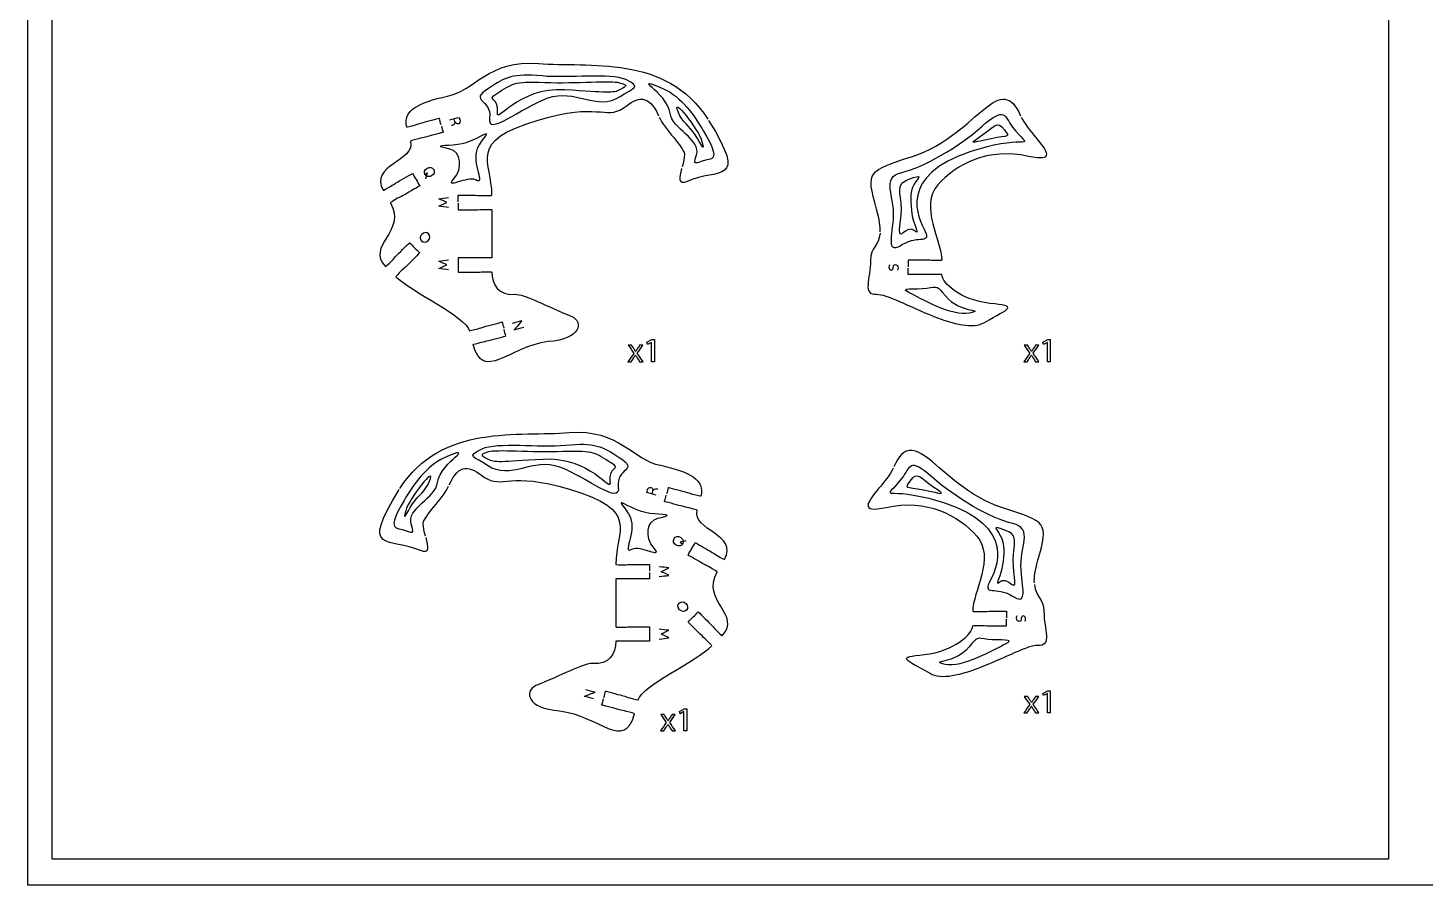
# Model space of a CAD drawing. Extents: x 0 to 620, y 0 to 360.
# Drawn here: x 0 to 290.1, y 0 to 178 of the extents above; entities that cross this region are included whole.
import ezdxf

# ---------------------------------------------------------------- set-up
doc = ezdxf.new("R2010")
doc.units = 0
doc.header["$MEASUREMENT"] = 0
doc.layers.add('DEFAULT', color=7, linetype='CONTINUOUS')

msp = doc.modelspace()

# ---------------------------------------------------------------- linework, layer by layer
at = {"layer": 'DEFAULT', "color": 36}
for points in [[(620, 0), (0, 0), (0, 360), (620, 360)], [(282.56, 5.38), (5, 5.38), (5, 355), (282.56, 355)], [(129.49, 112.71), (129.48, 112.71), (128.68, 112.28), (128.56, 112.75), (129.56, 113.29), (130.09, 113.29), (130.09, 108.7), (129.49, 108.7)], [(211.71, 112.71), (211.7, 112.71), (210.9, 112.28), (210.78, 112.75), (211.78, 113.29), (212.31, 113.29), (212.31, 108.7), (211.71, 108.7)], [(211.71, 39.78), (211.7, 39.78), (210.9, 39.35), (210.78, 39.82), (211.78, 40.36), (212.31, 40.36), (212.31, 35.77), (211.71, 35.77)], [(136.23, 36.02), (136.22, 36.02), (135.42, 35.59), (135.3, 36.07), (136.3, 36.6), (136.83, 36.6), (136.83, 32.02), (136.23, 32.02)]]:
    msp.add_lwpolyline(points, close=True, dxfattribs=at)
at = {"layer": 'DEFAULT', "color": 1}
for points, knots in [([(85.8, 157.94), (85.68, 158.37), (85.56, 158.81), (85.45, 159.24), (85.45, 159.24), (82.91, 158.56), (82.06, 158.33), (81.13, 158.09), (80.96, 157.99), (80.39, 157.83), (79.45, 157.58), (78.7, 157.38), (78.68, 157.43), (77.75, 160.91), (81.08, 162.52), (87.1, 163.87), (92.57, 164.81), (95.69, 171.53), (106.02, 170.66), (116.32, 169.79), (132.57, 172.64), (141.18, 159.08)], [0, 0, 0, 0, 3.830157, 3.830157, 3.830157, 4.830157, 4.830157, 4.830157, 5.830157, 5.830157, 5.830157, 6.830157, 6.830157, 6.830157, 7.830157, 7.830157, 7.830157, 8.830157, 8.830157, 8.830157, 9.830157, 9.830157, 9.830157, 9.830157]), ([(89.36, 141.92), (89.36, 142.37), (89.36, 142.82), (89.36, 143.27), (90.53, 143.27), (91.7, 143.27), (92.86, 143.27), (93.83, 143.27), (94.02, 143.22), (94.61, 143.22), (95.58, 143.22), (96.36, 143.22), (96.36, 143.27), (96.36, 150.34), (91.03, 154.49), (105.96, 158.89), (118.53, 162.72), (119.78, 158.9), (123.64, 161.37), (126.72, 163.78), (128.9, 164.41), (130.97, 159.78)], [0, 0, 0, 0, 3.83, 3.83, 3.83, 13.76, 13.76, 13.76, 14.76, 14.76, 14.76, 15.76, 15.76, 15.76, 16.76, 16.76, 16.76, 17.76, 17.76, 17.76, 18.76, 18.76, 18.76, 18.76]), ([(176.97, 135.67), (177.02, 136.76), (176.83, 138.24), (176.23, 140.38), (173.99, 148.35), (174.41, 148.34), (183.7, 151.34), (190.67, 153.59), (195.34, 158.62), (198.83, 161.37), (201.92, 163.78), (204.09, 164.41), (206.16, 159.78)], [0, 0, 0, 0, 1, 1, 1, 2, 2, 2, 3, 3, 3, 4, 4, 4, 4]), ([(85.87, 157.65), (85.99, 157.21), (86.11, 156.78), (86.22, 156.34), (86.22, 156.34), (83.69, 155.66), (82.84, 155.44), (81.91, 155.19), (81.71, 155.18), (81.14, 155.03), (80.21, 154.79), (79.46, 154.58), (79.46, 154.53), (80.58, 150.36), (70.77, 149.56), (73.79, 144.32), (73.82, 144.27), (74.5, 144.66), (75.33, 145.15), (75.85, 145.44), (75.99, 145.59), (76.82, 146.07), (77.58, 146.51), (79.86, 147.82), (79.86, 147.82), (80.36, 146.96), (80.86, 146.09), (81.36, 145.22), (81.36, 145.22), (79.08, 143.91), (78.33, 143.47), (77.49, 142.99), (77.3, 142.93), (76.78, 142.64), (75.95, 142.15), (75.27, 141.76), (75.29, 141.72), (78.76, 135.72), (70, 132.77), (74.28, 128.48), (74.32, 128.44), (74.88, 129), (75.56, 129.68), (75.98, 130.1), (76.07, 130.27), (76.76, 130.96), (77.38, 131.58), (79.24, 133.43), (79.24, 133.43), (79.94, 132.73), (80.65, 132.02), (81.36, 131.31), (81.36, 131.31), (79.5, 129.45), (78.88, 128.83), (78.2, 128.15), (78.03, 128.05), (77.61, 127.63), (76.92, 126.95), (76.37, 126.39), (76.41, 126.36), (79.44, 123.33), (90.92, 118.05), (91.7, 115.15), (91.71, 115.1), (92.47, 115.3), (93.41, 115.55), (93.97, 115.71), (94.15, 115.81), (95.08, 116.06), (95.93, 116.28), (98.47, 116.96), (98.47, 116.96), (98.58, 116.53), (98.7, 116.09), (98.81, 115.66)], [0, 0, 0, 0, 3.830157, 3.830157, 3.830157, 4.830157, 4.830157, 4.830157, 5.830157, 5.830157, 5.830157, 6.830157, 6.830157, 6.830157, 7.830157, 7.830157, 7.830157, 8.830157, 8.830157, 8.830157, 9.830157, 9.830157, 9.830157, 10.830157, 10.830157, 10.830157, 19.342765, 19.342765, 19.342765, 20.342765, 20.342765, 20.342765, 21.342765, 21.342765, 21.342765, 22.342765, 22.342765, 22.342765, 23.342765, 23.342765, 23.342765, 24.342765, 24.342765, 24.342765, 25.342765, 25.342765, 25.342765, 26.342765, 26.342765, 26.342765, 34.849262, 34.849262, 34.849262, 35.849262, 35.849262, 35.849262, 36.849262, 36.849262, 36.849262, 37.849262, 37.849262, 37.849262, 38.849262, 38.849262, 38.849262, 39.849262, 39.849262, 39.849262, 40.849262, 40.849262, 40.849262, 41.849262, 41.849262, 41.849262, 45.679419, 45.679419, 45.679419, 45.679419]), ([(131.09, 159.51), (132.33, 156.85), (136.15, 153.4), (136.33, 151.85), (136.34, 151.8), (136.34, 151.76), (136.34, 151.71), (136.35, 151.05), (136.1, 150.09), (135.87, 149.15)], [0, 0, 0, 0, 1, 1, 1, 2, 2, 2, 3, 3, 3, 3]), ([(141.34, 158.83), (149.81, 145.29), (143.23, 148.99), (136.9, 146.14), (135.02, 145.3), (135.34, 147), (135.8, 148.86)], [0, 0, 0, 0, 1, 1, 1, 2, 2, 2, 2]), ([(206.28, 159.51), (207.52, 156.85), (211.41, 153.41), (211.52, 151.85), (211.58, 150.98), (210.51, 150.76), (207.78, 151.36), (199.31, 153.23), (192.79, 149.72), (188.93, 145.42), (185.07, 141.13), (189.78, 133.65), (189.78, 129.79), (189.78, 129.74), (189, 129.74), (188.03, 129.74), (187.44, 129.74), (187.25, 129.79), (186.28, 129.79), (185.11, 129.79), (183.95, 129.79), (182.78, 129.79), (182.78, 129.34), (182.78, 128.89), (182.78, 128.44)], [0, 0, 0, 0, 1, 1, 1, 2, 2, 2, 3, 3, 3, 4, 4, 4, 5, 5, 5, 6, 6, 6, 15.93, 15.93, 15.93, 19.76, 19.76, 19.76, 19.76]), ([(89.36, 141.62), (89.36, 141.17), (89.36, 140.72), (89.36, 140.27), (90.53, 140.27), (91.7, 140.27), (92.86, 140.27), (93.83, 140.27), (94.02, 140.32), (94.61, 140.32), (95.58, 140.32), (96.36, 140.32), (96.36, 140.27), (96.36, 136.95), (96.36, 133.63), (96.36, 130.31), (96.36, 130.26), (95.58, 130.26), (94.61, 130.26), (94.02, 130.26), (93.83, 130.31), (92.86, 130.31), (91.7, 130.31), (90.53, 130.31), (89.36, 130.31), (89.36, 129.31), (89.36, 128.31), (89.36, 127.31), (90.53, 127.31), (91.7, 127.31), (92.86, 127.31), (93.83, 127.31), (94.02, 127.36), (94.61, 127.36), (95.58, 127.36), (96.36, 127.36), (96.36, 127.31), (96.36, 124.78), (97.74, 122.35), (101.1, 122.7), (101.12, 122.7), (101.14, 122.7), (101.16, 122.7), (102.96, 122.84), (107.94, 120.09), (112.95, 118.12), (115.42, 116.94), (114.81, 113.33), (108.03, 112.88), (99.79, 111.84), (94.58, 104.41), (92.48, 112.25), (92.48, 112.3), (93.23, 112.51), (94.15, 112.75), (94.73, 112.9), (94.92, 112.91), (95.86, 113.16), (96.7, 113.38), (99.24, 114.06), (99.24, 114.06), (99.12, 114.5), (99.01, 114.94), (98.89, 115.37)], [0, 0, 0, 0, 3.83, 3.83, 3.83, 13.76, 13.76, 13.76, 14.76, 14.76, 14.76, 15.76, 15.76, 15.76, 44, 44, 44, 45, 45, 45, 46, 46, 46, 55.93, 55.93, 55.93, 64.44, 64.44, 64.44, 74.37, 74.37, 74.37, 75.37, 75.37, 75.37, 76.37, 76.37, 76.37, 77.37, 77.37, 77.37, 78.37, 78.37, 78.37, 79.37, 79.37, 79.37, 80.37, 80.37, 80.37, 81.37, 81.37, 81.37, 82.37, 82.37, 82.37, 83.37, 83.37, 83.37, 84.37, 84.37, 84.37, 88.200157, 88.200157, 88.200157, 88.200157]), ([(176.96, 135.37), (176.72, 132.69), (174.99, 132.5), (174.99, 129.78), (174.99, 125.96), (173.14, 122.5), (176.29, 122.7), (178.08, 122.84), (183.13, 120.09), (188.14, 118.12), (192.19, 116.53), (196.25, 115.46), (198.64, 116.85), (203.99, 119.96), (205.74, 120.19), (199.76, 120.82), (193.78, 121.46), (189.78, 125.04), (189.78, 126.79), (189.78, 126.84), (189, 126.84), (188.03, 126.84), (187.44, 126.84), (187.25, 126.79), (186.28, 126.79), (185.11, 126.79), (183.95, 126.79), (182.78, 126.79), (182.78, 127.24), (182.78, 127.69), (182.78, 128.14)], [0, 0, 0, 0, 1, 1, 1, 2, 2, 2, 3, 3, 3, 4, 4, 4, 5, 5, 5, 6, 6, 6, 7, 7, 7, 8, 8, 8, 17.93, 17.93, 17.93, 21.76, 21.76, 21.76, 21.76]), ([(77.26, 82.4), (85.87, 95.95), (102.11, 93.11), (112.41, 93.98), (122.75, 94.85), (125.86, 88.13), (131.34, 87.19), (137.35, 85.84), (140.68, 84.23), (139.75, 80.75), (139.74, 80.7), (138.98, 80.9), (138.05, 81.15), (137.48, 81.3), (137.3, 81.41), (136.37, 81.65), (135.53, 81.88), (132.99, 82.56), (132.99, 82.56), (132.87, 82.12), (132.75, 81.69), (132.64, 81.25)], [0, 0, 0, 0, 1, 1, 1, 2, 2, 2, 3, 3, 3, 4, 4, 4, 5, 5, 5, 6, 6, 6, 9.830157, 9.830157, 9.830157, 9.830157]), ([(209, 62.75), (208.96, 63.84), (209.15, 65.31), (209.75, 67.46), (211.99, 75.42), (211.57, 75.41), (202.28, 78.41), (195.31, 80.67), (190.64, 85.7), (187.15, 88.44), (184.06, 90.85), (181.89, 91.49), (179.82, 86.86)], [0, 0, 0, 0, 1, 1, 1, 2, 2, 2, 3, 3, 3, 4, 4, 4, 4]), ([(87.47, 83.1), (89.53, 87.73), (91.71, 87.1), (94.79, 84.68), (98.66, 82.21), (99.9, 86.03), (112.47, 82.21), (127.41, 77.81), (122.07, 73.66), (122.07, 66.59), (122.07, 66.54), (122.85, 66.54), (123.82, 66.54), (124.41, 66.54), (124.6, 66.59), (125.57, 66.59), (126.74, 66.59), (127.91, 66.59), (129.07, 66.59), (129.07, 66.14), (129.07, 65.69), (129.07, 65.24)], [0, 0, 0, 0, 1, 1, 1, 2, 2, 2, 3, 3, 3, 4, 4, 4, 5, 5, 5, 14.93, 14.93, 14.93, 18.76, 18.76, 18.76, 18.76]), ([(179.7, 86.58), (178.46, 83.92), (174.57, 80.48), (174.46, 78.92), (174.39, 78.05), (175.47, 77.84), (178.2, 78.44), (186.67, 80.3), (193.19, 76.79), (197.05, 72.5), (200.91, 68.2), (196.2, 60.72), (196.2, 56.86), (196.2, 56.81), (196.98, 56.81), (197.95, 56.81), (198.54, 56.81), (198.73, 56.86), (199.7, 56.86), (200.87, 56.86), (202.03, 56.86), (203.2, 56.86), (203.2, 56.41), (203.2, 55.96), (203.2, 55.51)], [0, 0, 0, 0, 1, 1, 1, 2, 2, 2, 3, 3, 3, 4, 4, 4, 5, 5, 5, 6, 6, 6, 15.93, 15.93, 15.93, 19.76, 19.76, 19.76, 19.76]), ([(82.64, 72.18), (83.1, 70.32), (83.42, 68.61), (81.53, 69.46), (75.2, 72.31), (68.63, 68.6), (77.1, 82.15)], [0, 0, 0, 0, 1, 1, 1, 2, 2, 2, 2]), ([(82.56, 72.47), (82.33, 73.41), (82.08, 74.36), (82.09, 75.02), (82.09, 75.07), (82.1, 75.12), (82.1, 75.17), (82.28, 76.72), (86.11, 80.17), (87.34, 82.83)], [0, 0, 0, 0, 1, 1, 1, 2, 2, 2, 3, 3, 3, 3]), ([(119.62, 38.98), (119.74, 39.41), (119.85, 39.85), (119.97, 40.28), (119.97, 40.28), (122.51, 39.6), (123.35, 39.38), (124.29, 39.13), (124.46, 39.02), (125.03, 38.87), (125.96, 38.62), (126.72, 38.42), (126.73, 38.47), (127.51, 41.37), (138.99, 46.64), (142.03, 49.68), (142.06, 49.71), (141.51, 50.27), (140.83, 50.95), (140.41, 51.37), (140.24, 51.47), (139.56, 52.15), (138.93, 52.77), (137.08, 54.63), (137.08, 54.63), (137.78, 55.34), (138.49, 56.04), (139.2, 56.75), (139.2, 56.75), (141.06, 54.89), (141.68, 54.27), (142.36, 53.59), (142.46, 53.42), (142.87, 53), (143.56, 52.32), (144.11, 51.76), (144.15, 51.8), (148.43, 56.08), (139.68, 59.04), (143.14, 65.04), (143.16, 65.08), (142.49, 65.47), (141.65, 65.95), (141.14, 66.25), (140.95, 66.3), (140.11, 66.79), (139.35, 67.22), (137.08, 68.54), (137.08, 68.54), (137.58, 69.41), (138.08, 70.27), (138.58, 71.14), (138.58, 71.14), (140.85, 69.82), (141.61, 69.39), (142.45, 68.9), (142.59, 68.76), (143.1, 68.47), (143.94, 67.98), (144.61, 67.59), (144.64, 67.64), (147.67, 72.88), (137.85, 73.67), (138.97, 77.85), (138.97, 77.9), (138.22, 78.1), (137.3, 78.35), (136.73, 78.5), (136.53, 78.51), (135.59, 78.75), (134.75, 78.98), (132.21, 79.66), (132.21, 79.66), (132.33, 80.09), (132.44, 80.53), (132.56, 80.97)], [0, 0, 0, 0, 3.830157, 3.830157, 3.830157, 4.830157, 4.830157, 4.830157, 5.830157, 5.830157, 5.830157, 6.830157, 6.830157, 6.830157, 7.830157, 7.830157, 7.830157, 8.830157, 8.830157, 8.830157, 9.830157, 9.830157, 9.830157, 10.830157, 10.830157, 10.830157, 19.336654, 19.336654, 19.336654, 20.336654, 20.336654, 20.336654, 21.336654, 21.336654, 21.336654, 22.336654, 22.336654, 22.336654, 23.336654, 23.336654, 23.336654, 24.336654, 24.336654, 24.336654, 25.336654, 25.336654, 25.336654, 26.336654, 26.336654, 26.336654, 34.849262, 34.849262, 34.849262, 35.849262, 35.849262, 35.849262, 36.849262, 36.849262, 36.849262, 37.849262, 37.849262, 37.849262, 38.849262, 38.849262, 38.849262, 39.849262, 39.849262, 39.849262, 40.849262, 40.849262, 40.849262, 41.849262, 41.849262, 41.849262, 45.679419, 45.679419, 45.679419, 45.679419]), ([(129.07, 64.94), (129.07, 64.49), (129.07, 64.04), (129.07, 63.59), (127.91, 63.59), (126.74, 63.59), (125.57, 63.59), (124.6, 63.59), (124.41, 63.64), (123.82, 63.64), (122.85, 63.64), (122.07, 63.64), (122.07, 63.59), (122.07, 60.27), (122.07, 56.95), (122.07, 53.63), (122.07, 53.58), (122.85, 53.58), (123.82, 53.58), (124.41, 53.58), (124.6, 53.63), (125.57, 53.63), (126.74, 53.63), (127.91, 53.63), (129.07, 53.63), (129.07, 52.63), (129.07, 51.63), (129.07, 50.63), (127.91, 50.63), (126.74, 50.63), (125.57, 50.63), (124.6, 50.63), (124.41, 50.68), (123.82, 50.68), (122.85, 50.68), (122.07, 50.68), (122.07, 50.63), (122.07, 48.1), (120.69, 45.67), (117.33, 46.02), (117.31, 46.02), (117.29, 46.02), (117.27, 46.02), (115.48, 46.16), (110.49, 43.4), (105.49, 41.44), (103.01, 40.26), (103.63, 36.65), (110.41, 36.2), (118.65, 35.15), (123.86, 27.73), (125.96, 35.57), (125.96, 35.62), (125.2, 35.82), (124.28, 36.07), (123.71, 36.22), (123.51, 36.23), (122.58, 36.48), (121.73, 36.7), (119.19, 37.38), (119.19, 37.38), (119.31, 37.82), (119.43, 38.25), (119.54, 38.69)], [0, 0, 0, 0, 3.83, 3.83, 3.83, 13.76, 13.76, 13.76, 14.76, 14.76, 14.76, 15.76, 15.76, 15.76, 44, 44, 44, 45, 45, 45, 46, 46, 46, 55.93, 55.93, 55.93, 64.44, 64.44, 64.44, 74.37, 74.37, 74.37, 75.37, 75.37, 75.37, 76.37, 76.37, 76.37, 77.37, 77.37, 77.37, 78.37, 78.37, 78.37, 79.37, 79.37, 79.37, 80.37, 80.37, 80.37, 81.37, 81.37, 81.37, 82.37, 82.37, 82.37, 83.37, 83.37, 83.37, 84.37, 84.37, 84.37, 88.200157, 88.200157, 88.200157, 88.200157]), ([(209.02, 62.45), (209.26, 59.76), (210.99, 59.57), (210.99, 56.86), (210.99, 53.04), (212.84, 49.57), (209.69, 49.77), (207.9, 49.91), (202.85, 47.16), (197.84, 45.2), (193.79, 43.6), (189.73, 42.53), (187.34, 43.93), (181.98, 47.04), (180.24, 47.26), (186.22, 47.9), (192.19, 48.53), (196.2, 52.12), (196.2, 53.86), (196.2, 53.91), (196.98, 53.91), (197.95, 53.91), (198.54, 53.91), (198.73, 53.86), (199.7, 53.86), (200.87, 53.86), (202.03, 53.86), (203.2, 53.86), (203.2, 54.31), (203.2, 54.76), (203.2, 55.21)], [0, 0, 0, 0, 1, 1, 1, 2, 2, 2, 3, 3, 3, 4, 4, 4, 5, 5, 5, 6, 6, 6, 7, 7, 7, 8, 8, 8, 17.93, 17.93, 17.93, 21.76, 21.76, 21.76, 21.76])]:
    msp.add_open_spline(points, degree=3, knots=knots, dxfattribs=at)
at = {"layer": 'DEFAULT', "color": 5}
for points, knots in [([(95.62, 165.47), (99.26, 167.84), (100.63, 168.63), (106.79, 168.05), (112.25, 167.53), (120.97, 168.74), (124.14, 167.29), (127.54, 165.72), (125.8, 165.68), (122.97, 163.81), (118.14, 160.63), (113.59, 165.56), (107.95, 163.48), (102.31, 161.41), (95.28, 155.3), (95.85, 159.35), (96.41, 163.4), (91.32, 162.67), (95.62, 165.47)], [0, 0, 0, 0, 1, 1, 1, 2, 2, 2, 3, 3, 3, 4, 4, 4, 5, 5, 5, 6, 6, 6, 6]), ([(133.35, 160.29), (133.7, 157.19), (139.91, 154.77), (138.83, 151.69), (137.75, 148.62), (139.49, 150.53), (141.4, 150.7), (143.31, 150.86), (142.32, 153.27), (140.32, 156.59), (138.33, 159.91), (135.72, 163.69), (132.02, 165.39), (128.54, 166.99), (128.45, 166.64), (129.7, 165.56), (130.73, 164.67), (133.1, 162.49), (133.35, 160.29)], [0, 0, 0, 0, 1, 1, 1, 2, 2, 2, 3, 3, 3, 4, 4, 4, 5, 5, 5, 6, 6, 6, 6]), ([(204.47, 157.45), (202.77, 159.63), (203.06, 161.96), (198.16, 157.62), (193.27, 153.27), (185.96, 149.07), (181.48, 148.02), (177, 146.96), (180.15, 143.1), (179.74, 138.39), (179.32, 133.68), (178.49, 130.95), (181.65, 133.02), (184.8, 135.09), (187.95, 132.77), (186.05, 136.34), (184.14, 139.91), (181.26, 148.82), (198.92, 153.27), (208.46, 155.68), (208.44, 152.37), (204.47, 157.45)], [0, 0, 0, 0, 1, 1, 1, 2, 2, 2, 3, 3, 3, 4, 4, 4, 5, 5, 5, 6, 6, 6, 7, 7, 7, 7]), ([(190.53, 122.39), (188.72, 124.51), (189.08, 124.31), (186.64, 123.97), (184.26, 123.64), (180.65, 124.2), (182.97, 123.05), (185.3, 121.9), (191.93, 117.99), (195.5, 118.82), (199.08, 119.65), (193.8, 118.55), (190.53, 122.39)], [0, 0, 0, 0, 1, 1, 1, 2, 2, 2, 3, 3, 3, 4, 4, 4, 4]), ([(85.08, 83.6), (84.73, 80.51), (78.53, 78.08), (79.61, 75.01), (80.68, 71.94), (78.94, 73.85), (77.03, 74.02), (75.12, 74.18), (76.12, 76.59), (78.11, 79.91), (80.1, 83.23), (82.71, 87.01), (86.41, 88.71), (89.9, 90.31), (89.98, 89.95), (88.74, 88.88), (87.71, 87.98), (85.33, 85.81), (85.08, 83.6)], [0, 0, 0, 0, 1, 1, 1, 2, 2, 2, 3, 3, 3, 4, 4, 4, 5, 5, 5, 6, 6, 6, 6]), ([(122.81, 88.79), (119.17, 91.16), (117.8, 91.95), (111.65, 91.37), (106.19, 90.85), (97.47, 92.06), (94.3, 90.61), (90.89, 89.04), (92.63, 88.99), (95.46, 87.13), (100.29, 83.95), (104.84, 88.87), (110.48, 86.8), (116.13, 84.72), (123.15, 78.62), (122.59, 82.67), (122.02, 86.72), (127.12, 85.99), (122.81, 88.79)], [0, 0, 0, 0, 1, 1, 1, 2, 2, 2, 3, 3, 3, 4, 4, 4, 5, 5, 5, 6, 6, 6, 6]), ([(181.51, 84.52), (183.21, 86.7), (182.92, 89.04), (187.81, 84.69), (192.71, 80.35), (200.02, 76.15), (204.5, 75.09), (208.98, 74.04), (205.83, 70.17), (206.24, 65.46), (206.66, 60.76), (207.49, 58.03), (204.33, 60.1), (201.18, 62.17), (198.02, 59.84), (199.93, 63.41), (201.84, 66.98), (204.72, 75.89), (187.06, 80.35), (177.52, 82.75), (177.53, 79.45), (181.51, 84.52)], [0, 0, 0, 0, 1, 1, 1, 2, 2, 2, 3, 3, 3, 4, 4, 4, 5, 5, 5, 6, 6, 6, 7, 7, 7, 7]), ([(195.45, 49.47), (197.25, 51.58), (196.9, 51.38), (199.34, 51.04), (201.72, 50.71), (205.33, 51.27), (203, 50.12), (200.68, 48.97), (194.05, 45.07), (190.48, 45.9), (186.9, 46.73), (192.18, 45.62), (195.45, 49.47)], [0, 0, 0, 0, 1, 1, 1, 2, 2, 2, 3, 3, 3, 4, 4, 4, 4])]:
    msp.add_open_spline(points, degree=3, knots=knots, dxfattribs=at)
at = {"layer": 'DEFAULT', "color": 3}
for points, knots in [([(97.49, 160.41), (97.13, 157.94), (101.66, 165.72), (111.46, 165.18), (120.47, 164.67), (121.42, 164.37), (123.03, 165.23), (124.63, 166.1), (124.45, 166.16), (122.83, 166.66), (121.21, 167.15), (113.93, 166.48), (107.33, 166.71), (100.59, 166.94), (100.73, 166.48), (97.3, 164.35), (94.94, 162.88), (97.99, 163.86), (97.49, 160.41)], [0, 0, 0, 0, 1, 1, 1, 2, 2, 2, 3, 3, 3, 4, 4, 4, 5, 5, 5, 6, 6, 6, 6]), ([(135.01, 160.58), (135.92, 158.31), (137.33, 157.81), (138.58, 155.83), (139.82, 153.85), (140.63, 151.93), (139.98, 154.43), (139.33, 156.92), (133.52, 164.31), (135.01, 160.58)], [0, 0, 0, 0, 1, 1, 1, 2, 2, 2, 3, 3, 3, 3]), ([(87.62, 152.87), (89.86, 152.37), (90.46, 148.92), (88.4, 146.65), (86.35, 144.37), (91.45, 147.35), (92.95, 146.48), (95.2, 145.16), (92.01, 149.96), (93.32, 153.02), (94.18, 155.04), (96.4, 156.76), (94.51, 155.81), (92.76, 154.94), (91.04, 153.96), (88.33, 153.77), (85.62, 153.58), (84.32, 153.62), (87.62, 152.87)], [0, 0, 0, 0, 1, 1, 1, 2, 2, 2, 3, 3, 3, 4, 4, 4, 5, 5, 5, 6, 6, 6, 6]), ([(202.81, 156.84), (201.3, 159), (200.65, 157.43), (197.83, 155.52), (195.01, 153.6), (196.18, 154.27), (200, 155.02), (203.81, 155.76), (203.97, 155.19), (202.81, 156.84)], [0, 0, 0, 0, 1, 1, 1, 2, 2, 2, 3, 3, 3, 3]), ([(182.97, 146.61), (180.73, 145.79), (180.9, 144.8), (181.31, 141.65), (181.73, 138.5), (180.15, 134.21), (181.73, 135.44), (183.31, 136.67), (183.68, 136.2), (184.41, 135.69), (185.13, 135.18), (183.85, 137.33), (183.58, 139.41), (183.31, 141.48), (183.03, 143.85), (184.05, 145.55), (185.08, 147.26), (185.88, 147.66), (182.97, 146.61)], [0, 0, 0, 0, 1, 1, 1, 2, 2, 2, 3, 3, 3, 4, 4, 4, 5, 5, 5, 6, 6, 6, 6]), ([(120.94, 83.73), (121.3, 81.26), (116.77, 89.04), (106.97, 88.49), (97.97, 87.99), (97.02, 87.69), (95.41, 88.55), (93.8, 89.41), (93.99, 89.48), (95.6, 89.97), (97.22, 90.47), (104.51, 89.8), (111.1, 90.03), (117.84, 90.26), (117.71, 89.8), (121.13, 87.67), (123.49, 86.2), (120.44, 87.17), (120.94, 83.73)], [0, 0, 0, 0, 1, 1, 1, 2, 2, 2, 3, 3, 3, 4, 4, 4, 5, 5, 5, 6, 6, 6, 6]), ([(83.42, 83.89), (82.52, 81.63), (81.1, 81.13), (79.85, 79.15), (78.61, 77.17), (77.8, 75.25), (78.45, 77.74), (79.11, 80.24), (84.92, 87.63), (83.42, 83.89)], [0, 0, 0, 0, 1, 1, 1, 2, 2, 2, 3, 3, 3, 3]), ([(183.17, 83.92), (184.68, 86.07), (185.32, 84.5), (188.15, 82.59), (190.97, 80.68), (189.8, 81.34), (185.98, 82.09), (182.17, 82.84), (182, 82.26), (183.17, 83.92)], [0, 0, 0, 0, 1, 1, 1, 2, 2, 2, 3, 3, 3, 3]), ([(130.81, 76.19), (128.57, 75.69), (127.98, 72.24), (130.03, 69.96), (132.09, 67.69), (126.98, 70.67), (125.49, 69.8), (123.23, 68.48), (126.42, 73.28), (125.11, 76.34), (124.25, 78.35), (122.04, 80.08), (123.93, 79.13), (125.67, 78.26), (127.39, 77.27), (130.1, 77.09), (132.81, 76.9), (134.12, 76.94), (130.81, 76.19)], [0, 0, 0, 0, 1, 1, 1, 2, 2, 2, 3, 3, 3, 4, 4, 4, 5, 5, 5, 6, 6, 6, 6]), ([(203, 73.68), (205.25, 72.87), (205.08, 71.88), (204.66, 68.72), (204.25, 65.57), (205.83, 61.28), (204.25, 62.51), (202.67, 63.74), (202.3, 63.28), (201.57, 62.76), (200.85, 62.25), (202.13, 64.41), (202.4, 66.48), (202.67, 68.56), (202.95, 70.92), (201.93, 72.63), (200.9, 74.33), (200.1, 74.74), (203, 73.68)], [0, 0, 0, 0, 1, 1, 1, 2, 2, 2, 3, 3, 3, 4, 4, 4, 5, 5, 5, 6, 6, 6, 6])]:
    msp.add_open_spline(points, degree=3, knots=knots, dxfattribs=at)
at = {"layer": 'DEFAULT', "color": 250}
for points, knots in [([(87.62, 158.94), (88.27, 159.11), (88.91, 159.28), (89.55, 159.46), (89.61, 159.34), (89.67, 159.16), (89.72, 158.98), (89.79, 158.71), (89.79, 158.53), (89.71, 158.38), (89.65, 158.25), (89.53, 158.16), (89.38, 158.12), (89.12, 158.05), (88.79, 158.16), (88.7, 158.52)], [0, 0, 0, 0, 5.65209, 5.65209, 5.65209, 6.65209, 6.65209, 6.65209, 7.65209, 7.65209, 7.65209, 8.65209, 8.65209, 8.65209, 9.65209, 9.65209, 9.65209, 9.65209]), ([(87.96, 157.69), (88, 157.75), (88.16, 157.84), (88.38, 157.99), (88.69, 158.18), (88.75, 158.31), (88.68, 158.62), (88.63, 158.8), (88.58, 158.99), (88.53, 159.18)], [0, 0, 0, 0, 1, 1, 1, 2, 2, 2, 3.657222, 3.657222, 3.657222, 3.657222]), ([(82.66, 146.71), (82.58, 146.98), (83.02, 147.64), (82.97, 147.88), (82.96, 147.93), (82.46, 147.58), (82.44, 147.61), (82.21, 148.04), (82.31, 148.57), (82.88, 148.9), (83.44, 149.22), (84, 149.09), (84.27, 148.61), (84.54, 148.14), (84.35, 147.62), (83.84, 147.32), (83.39, 147.06), (82.91, 147.15), (82.72, 147.3), (82.54, 147.46), (82.45, 147.58), (82.45, 147.58)], [0, 0, 0, 0, 1, 1, 1, 2, 2, 2, 3, 3, 3, 4, 4, 4, 5, 5, 5, 6, 6, 6, 7, 7, 7, 7]), ([(87.33, 140.74), (86.66, 140.83), (85.98, 140.92), (85.31, 141.01), (85.31, 141.01), (86.76, 141.71), (86.97, 141.76), (86.41, 142.03), (85.86, 142.29), (85.31, 142.56), (85.98, 142.64), (86.66, 142.72), (87.33, 142.8)], [0, 0, 0, 0, 5.778666, 5.778666, 5.778666, 6.778666, 6.778666, 6.778666, 11.992102, 11.992102, 11.992102, 17.763104, 17.763104, 17.763104, 17.763104]), ([(83.12, 133.89), (82.62, 133.39), (82.06, 133.43), (81.7, 133.8), (81.32, 134.17), (81.35, 134.73), (81.78, 135.16), (82.24, 135.62), (82.81, 135.63), (83.2, 135.25), (83.59, 134.86), (83.54, 134.31), (83.12, 133.89)], [0, 0, 0, 0, 1, 1, 1, 2, 2, 2, 3, 3, 3, 4, 4, 4, 4]), ([(87.33, 127.78), (86.66, 127.87), (85.98, 127.96), (85.31, 128.04), (85.31, 128.04), (86.76, 128.75), (86.97, 128.8), (86.41, 129.07), (85.86, 129.33), (85.31, 129.6), (85.98, 129.68), (86.66, 129.76), (87.33, 129.84)], [0, 0, 0, 0, 5.778666, 5.778666, 5.778666, 6.778666, 6.778666, 6.778666, 11.992102, 11.992102, 11.992102, 17.763104, 17.763104, 17.763104, 17.763104]), ([(178.9, 128.82), (178.84, 128.72), (178.79, 128.56), (178.79, 128.37), (178.79, 127.98), (179.03, 127.74), (179.32, 127.74), (179.54, 127.74), (179.69, 128), (179.69, 128.28), (179.69, 128.71), (179.87, 128.88), (180.14, 128.88), (180.46, 128.88), (180.69, 128.64), (180.69, 128.2), (180.69, 128), (180.64, 127.82), (180.56, 127.69)], [0, 0, 0, 0, 1, 1, 1, 2, 2, 2, 3, 3, 3, 4, 4, 4, 5, 5, 5, 6, 6, 6, 6]), ([(100.64, 116.72), (101.29, 116.89), (101.94, 117.07), (102.59, 117.24), (102.59, 117.24), (101.17, 115.5), (101, 115.36), (101.65, 115.54), (102.3, 115.72), (102.95, 115.9)], [0, 0, 0, 0, 5.728745, 5.728745, 5.728745, 6.728745, 6.728745, 6.728745, 12.458535, 12.458535, 12.458535, 12.458535]), ([(130.47, 81.01), (129.83, 81.18), (129.19, 81.35), (128.55, 81.52), (128.56, 81.66), (128.59, 81.84), (128.64, 82.02), (128.71, 82.29), (128.81, 82.45), (128.95, 82.54), (129.06, 82.61), (129.21, 82.63), (129.36, 82.59), (129.62, 82.52), (129.85, 82.27), (129.75, 81.9)], [0, 0, 0, 0, 5.65209, 5.65209, 5.65209, 6.65209, 6.65209, 6.65209, 7.65209, 7.65209, 7.65209, 8.65209, 8.65209, 8.65209, 9.65209, 9.65209, 9.65209, 9.65209]), ([(130.81, 82.26), (130.74, 82.23), (130.56, 82.22), (130.3, 82.21), (129.93, 82.2), (129.81, 82.11), (129.72, 81.81), (129.67, 81.63), (129.62, 81.44), (129.57, 81.25)], [0, 0, 0, 0, 1, 1, 1, 2, 2, 2, 3.657222, 3.657222, 3.657222, 3.657222]), ([(136.64, 71.52), (136.44, 71.32), (135.65, 71.37), (135.47, 71.2), (135.43, 71.18), (135.98, 70.91), (135.96, 70.88), (135.71, 70.47), (135.2, 70.29), (134.63, 70.62), (134.07, 70.94), (133.91, 71.49), (134.18, 71.97), (134.46, 72.44), (135.01, 72.54), (135.52, 72.24), (135.97, 71.98), (136.13, 71.52), (136.09, 71.28), (136.05, 71.04), (135.98, 70.9), (135.98, 70.9)], [0, 0, 0, 0, 1, 1, 1, 2, 2, 2, 3, 3, 3, 4, 4, 4, 5, 5, 5, 6, 6, 6, 7, 7, 7, 7]), ([(131.1, 64.06), (131.78, 64.15), (132.45, 64.24), (133.12, 64.33), (133.12, 64.33), (131.68, 65.03), (131.47, 65.08), (132.02, 65.35), (132.57, 65.61), (133.12, 65.88), (132.45, 65.96), (131.78, 66.04), (131.1, 66.12)], [0, 0, 0, 0, 5.778666, 5.778666, 5.778666, 6.778666, 6.778666, 6.778666, 11.992102, 11.992102, 11.992102, 17.763104, 17.763104, 17.763104, 17.763104]), ([(135.32, 57.2), (135.81, 56.71), (136.37, 56.75), (136.73, 57.11), (137.11, 57.49), (137.08, 58.05), (136.65, 58.48), (136.2, 58.94), (135.62, 58.95), (135.24, 58.57), (134.85, 58.18), (134.89, 57.63), (135.32, 57.2)], [0, 0, 0, 0, 1, 1, 1, 2, 2, 2, 3, 3, 3, 4, 4, 4, 4]), ([(207.08, 54.83), (207.14, 54.93), (207.19, 55.09), (207.19, 55.28), (207.19, 55.67), (206.95, 55.9), (206.66, 55.9), (206.44, 55.9), (206.29, 55.65), (206.29, 55.37), (206.29, 54.94), (206.11, 54.76), (205.84, 54.76), (205.52, 54.76), (205.29, 55.01), (205.29, 55.45), (205.29, 55.64), (205.34, 55.83), (205.42, 55.96)], [0, 0, 0, 0, 1, 1, 1, 2, 2, 2, 3, 3, 3, 4, 4, 4, 5, 5, 5, 6, 6, 6, 6]), ([(131.1, 51.1), (131.78, 51.18), (132.45, 51.27), (133.12, 51.36), (133.12, 51.36), (131.68, 52.07), (131.47, 52.12), (132.02, 52.38), (132.57, 52.65), (133.12, 52.91), (132.45, 53), (131.78, 53.08), (131.1, 53.16)], [0, 0, 0, 0, 5.778666, 5.778666, 5.778666, 6.778666, 6.778666, 6.778666, 11.992102, 11.992102, 11.992102, 17.763104, 17.763104, 17.763104, 17.763104]), ([(117.44, 38.68), (116.78, 38.85), (116.13, 39.03), (115.48, 39.2), (115.48, 39.2), (117.57, 40), (117.8, 40.04), (117.15, 40.2), (116.49, 40.37), (115.84, 40.54)], [0, 0, 0, 0, 5.728745, 5.728745, 5.728745, 6.728745, 6.728745, 6.728745, 12.457255, 12.457255, 12.457255, 12.457255])]:
    msp.add_open_spline(points, degree=3, knots=knots, dxfattribs=at)
at = {"layer": 'DEFAULT', "color": 36}
for points, knots in [([(125.36, 112.11), (125.52, 111.87), (125.69, 111.62), (125.85, 111.38), (125.98, 111.19), (126.08, 111.01), (126.19, 110.82), (126.2, 110.82), (126.21, 110.82), (126.22, 110.82), (126.33, 111.03), (126.44, 111.2), (126.55, 111.39), (126.71, 111.63), (126.87, 111.87), (127.03, 112.11), (127.26, 112.11), (127.48, 112.11), (127.7, 112.11), (127.32, 111.56), (126.93, 111.01), (126.54, 110.46), (126.94, 109.87), (127.34, 109.29), (127.74, 108.7), (127.5, 108.7), (127.27, 108.7), (127.03, 108.7), (126.87, 108.95), (126.7, 109.21), (126.53, 109.47), (126.4, 109.66), (126.29, 109.86), (126.17, 110.06), (126.16, 110.06), (126.16, 110.06), (126.15, 110.06), (126.04, 109.85), (125.92, 109.67), (125.79, 109.47), (125.63, 109.21), (125.46, 108.95), (125.3, 108.7), (125.07, 108.7), (124.84, 108.7), (124.61, 108.7), (125.02, 109.28), (125.42, 109.86), (125.83, 110.44), (125.44, 111), (125.06, 111.56), (124.67, 112.11), (124.9, 112.11), (125.13, 112.11), (125.36, 112.11)], [0, 0, 0, 0, 2.496157, 2.496157, 2.496157, 3.496157, 3.496157, 3.496157, 3.557157, 3.557157, 3.557157, 4.557157, 4.557157, 4.557157, 7.026432, 7.026432, 7.026432, 8.927432, 8.927432, 8.927432, 14.655291, 14.655291, 14.655291, 20.702604, 20.702604, 20.702604, 22.702604, 22.702604, 22.702604, 25.305134, 25.305134, 25.305134, 26.305134, 26.305134, 26.305134, 26.345134, 26.345134, 26.345134, 27.345134, 27.345134, 27.345134, 29.936806, 29.936806, 29.936806, 31.877806, 31.877806, 31.877806, 37.898932, 37.898932, 37.898932, 43.663954, 43.663954, 43.663954, 45.623954, 45.623954, 45.623954, 45.623954]), ([(207.58, 112.11), (207.75, 111.87), (207.91, 111.62), (208.07, 111.38), (208.2, 111.19), (208.3, 111.01), (208.42, 110.82), (208.42, 110.82), (208.43, 110.82), (208.44, 110.82), (208.55, 111.03), (208.66, 111.2), (208.78, 111.39), (208.94, 111.63), (209.1, 111.87), (209.26, 112.11), (209.48, 112.11), (209.7, 112.11), (209.93, 112.11), (209.54, 111.56), (209.15, 111.01), (208.76, 110.46), (209.16, 109.87), (209.56, 109.29), (209.96, 108.7), (209.73, 108.7), (209.49, 108.7), (209.26, 108.7), (209.09, 108.95), (208.92, 109.21), (208.75, 109.47), (208.62, 109.66), (208.51, 109.86), (208.39, 110.06), (208.38, 110.06), (208.38, 110.06), (208.37, 110.06), (208.26, 109.85), (208.14, 109.67), (208.01, 109.47), (207.85, 109.21), (207.68, 108.95), (207.52, 108.7), (207.29, 108.7), (207.06, 108.7), (206.84, 108.7), (207.24, 109.28), (207.64, 109.86), (208.05, 110.44), (207.66, 111), (207.28, 111.56), (206.89, 112.11), (207.12, 112.11), (207.35, 112.11), (207.58, 112.11)], [0, 0, 0, 0, 2.496157, 2.496157, 2.496157, 3.496157, 3.496157, 3.496157, 3.556157, 3.556157, 3.556157, 4.556157, 4.556157, 4.556157, 7.025983, 7.025983, 7.025983, 8.925983, 8.925983, 8.925983, 14.653842, 14.653842, 14.653842, 20.70228, 20.70228, 20.70228, 22.70328, 22.70328, 22.70328, 25.30581, 25.30581, 25.30581, 26.30581, 26.30581, 26.30581, 26.34581, 26.34581, 26.34581, 27.34581, 27.34581, 27.34581, 29.937481, 29.937481, 29.937481, 31.878481, 31.878481, 31.878481, 37.899608, 37.899608, 37.899608, 43.665199, 43.665199, 43.665199, 45.626199, 45.626199, 45.626199, 45.626199]), ([(207.58, 39.19), (207.75, 38.94), (207.91, 38.7), (208.07, 38.45), (208.2, 38.26), (208.3, 38.09), (208.42, 37.9), (208.42, 37.9), (208.43, 37.9), (208.44, 37.9), (208.55, 38.1), (208.66, 38.28), (208.78, 38.46), (208.94, 38.7), (209.1, 38.94), (209.26, 39.19), (209.48, 39.19), (209.7, 39.19), (209.93, 39.19), (209.54, 38.64), (209.15, 38.09), (208.76, 37.54), (209.16, 36.95), (209.56, 36.36), (209.96, 35.77), (209.73, 35.77), (209.49, 35.77), (209.26, 35.77), (209.09, 36.03), (208.92, 36.28), (208.75, 36.54), (208.62, 36.74), (208.51, 36.93), (208.39, 37.13), (208.38, 37.13), (208.38, 37.13), (208.37, 37.13), (208.26, 36.92), (208.14, 36.74), (208.01, 36.54), (207.85, 36.28), (207.68, 36.03), (207.52, 35.77), (207.29, 35.77), (207.06, 35.77), (206.83, 35.77), (207.24, 36.35), (207.64, 36.93), (208.05, 37.51), (207.66, 38.07), (207.28, 38.63), (206.89, 39.19), (207.12, 39.19), (207.35, 39.19), (207.58, 39.19)], [0, 0, 0, 0, 2.496157, 2.496157, 2.496157, 3.496157, 3.496157, 3.496157, 3.556157, 3.556157, 3.556157, 4.556157, 4.556157, 4.556157, 7.025432, 7.025432, 7.025432, 8.926432, 8.926432, 8.926432, 14.654291, 14.654291, 14.654291, 20.701604, 20.701604, 20.701604, 22.701604, 22.701604, 22.701604, 25.303296, 25.303296, 25.303296, 26.303296, 26.303296, 26.303296, 26.343296, 26.343296, 26.343296, 27.343296, 27.343296, 27.343296, 29.934126, 29.934126, 29.934126, 31.875126, 31.875126, 31.875126, 37.897073, 37.897073, 37.897073, 43.661273, 43.661273, 43.661273, 45.621273, 45.621273, 45.621273, 45.621273]), ([(132.1, 35.43), (132.26, 35.19), (132.43, 34.94), (132.59, 34.7), (132.72, 34.51), (132.82, 34.33), (132.93, 34.14), (132.94, 34.14), (132.95, 34.14), (132.96, 34.14), (133.07, 34.34), (133.18, 34.52), (133.29, 34.7), (133.45, 34.95), (133.61, 35.19), (133.77, 35.43), (134, 35.43), (134.22, 35.43), (134.44, 35.43), (134.06, 34.88), (133.67, 34.33), (133.28, 33.78), (133.68, 33.19), (134.08, 32.6), (134.48, 32.02), (134.24, 32.02), (134.01, 32.02), (133.77, 32.02), (133.61, 32.27), (133.44, 32.53), (133.27, 32.78), (133.14, 32.98), (133.03, 33.17), (132.91, 33.38), (132.9, 33.38), (132.9, 33.38), (132.89, 33.38), (132.78, 33.17), (132.66, 32.99), (132.53, 32.78), (132.37, 32.53), (132.2, 32.27), (132.04, 32.02), (131.81, 32.02), (131.58, 32.02), (131.35, 32.02), (131.76, 32.6), (132.16, 33.18), (132.57, 33.76), (132.18, 34.32), (131.8, 34.87), (131.41, 35.43), (131.64, 35.43), (131.87, 35.43), (132.1, 35.43)], [0, 0, 0, 0, 2.496157, 2.496157, 2.496157, 3.496157, 3.496157, 3.496157, 3.556157, 3.556157, 3.556157, 4.556157, 4.556157, 4.556157, 7.025432, 7.025432, 7.025432, 8.926432, 8.926432, 8.926432, 14.654291, 14.654291, 14.654291, 20.701604, 20.701604, 20.701604, 22.701604, 22.701604, 22.701604, 25.303296, 25.303296, 25.303296, 26.303296, 26.303296, 26.303296, 26.343296, 26.343296, 26.343296, 27.343296, 27.343296, 27.343296, 29.934126, 29.934126, 29.934126, 31.875126, 31.875126, 31.875126, 37.897073, 37.897073, 37.897073, 43.661273, 43.661273, 43.661273, 45.621273, 45.621273, 45.621273, 45.621273])]:
    msp.add_open_spline(points, degree=3, knots=knots, dxfattribs=at)

doc.saveas('drawing.dxf')
